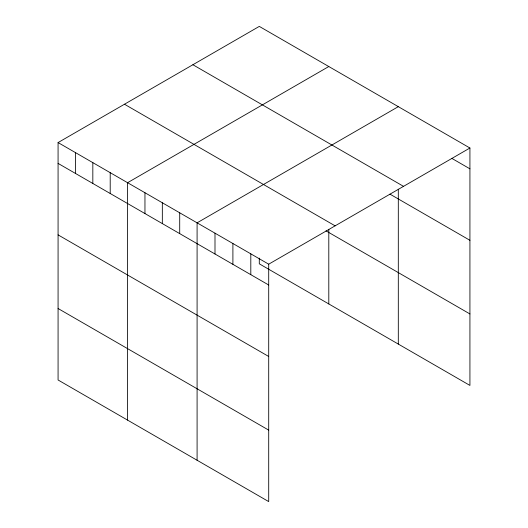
<?xml version="1.0" encoding="UTF-8"?>
<svg xmlns="http://www.w3.org/2000/svg" width="528" height="528" viewBox="0 0 528 528"><rect width="100%" height="100%" fill="white"/><g stroke="black" fill="none" stroke-linecap="round" stroke-linejoin="round"><path stroke-width="0.79" d="M58.073 142.573L268.706 264.185L268.706 501.6L58.073 379.988L58.073 142.573L259.294 26.4L469.927 148.012L469.927 385.427L259.294 263.815L259.294 258.133M328.799 66.535L127.578 182.708L127.578 420.123M398.31 106.663L197.089 222.836L197.089 460.251M268.706 264.185L469.927 148.012M452.027 158.492L469.927 168.835M192.892 64.739L403.524 186.351M389.974 194.146L469.927 240.306M124.476 104.234L335.108 225.845M326.02 230.868L469.927 313.949M58.073 163.396L268.706 285.008M58.073 234.874L268.706 356.479M58.073 308.51L268.706 430.122M398.31 189.215L398.31 344.078M328.799 229.271L328.799 303.95M250.807 253.849L250.807 274.672M232.901 243.514L232.901 264.33M214.995 233.171L214.995 253.994M179.711 212.804L179.711 233.627M162.334 202.772L162.334 223.595M144.956 192.74L144.956 213.563M110.207 172.669L110.207 193.492M92.829 162.637L92.829 183.46M75.451 152.605L75.451 173.428"/></g></svg>
